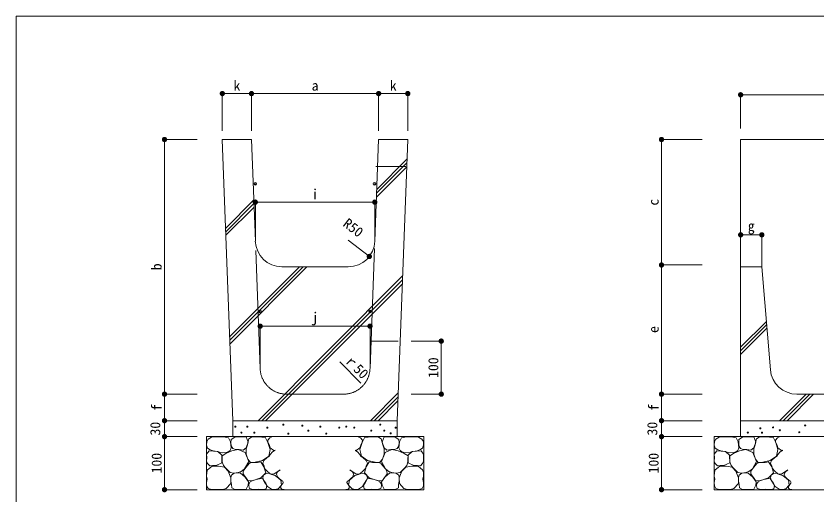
# Model space of a CAD drawing. Units: millimetres at full size, sheet at 1:10. Extents: x 121 to 2859, y 2250 to 4117.
# Drawn here: x 121 to 1632, y 3160 to 4062 of the extents above; entities that cross this region are included whole.
import ezdxf
from ezdxf.enums import TextEntityAlignment as Align

# ---------------------------------------------------------------- set-up
doc = ezdxf.new("R2010")
doc.units = ezdxf.units.MM
doc.header["$LTSCALE"] = 10
doc.header["$PDMODE"] = 32
doc.header["$PDSIZE"] = 5
doc.linetypes.add('USER1', pattern=[50, 37.5, -12.5])
for name, color, linetype, lineweight in [('_0-0_', 7, 'Continuous', 13), ('ハッチ', 4, 'Continuous', 13), ('寸法', 1, 'Continuous', 13), ('本体', 7, 'Continuous', 13)]:
    doc.layers.add(name, color=color, linetype=linetype, lineweight=lineweight)
doc.styles.add('ＭＳ ゴシック', font='')
doc.styles.get('ＭＳ ゴシック').set_extended_font_data('MS Gothic')

# ---------------------------------------------------------------- blocks, each defined once
blk = doc.blocks.new('filled_dot')
at = {"color": 0, "linetype": 'Continuous', "lineweight": -2, "const_width": 1.25}
blk.add_lwpolyline([(-0.625, 0, 1), (0.625, 0, 1)], format="xyb", close=True, dxfattribs=at)

msp = doc.modelspace()

# ---------------------------------------------------------------- linework, layer by layer
at = {"layer": '_0-0_', "color": 3}
for p, q in [((1415.9, 3299.54), (1339.06, 3299.54)), ((1415.9, 3269.54), (1339.06, 3269.54)), ((1415.9, 3169.54), (1339.06, 3169.54))]:
    msp.add_line(p, q, dxfattribs=at)
at = {"layer": '_0-0_', "color": 6}
msp.add_lwpolyline([(2859.14, 4062.23), (121.01, 4062.23), (121.01, 2250.42), (2859.14, 2250.42)], close=True, dxfattribs=at)
at = {"layer": 'ハッチ'}
for p, q in [((801.45, 3728.25), (858.65, 3785.45)), ((801.73, 3735.6), (858.92, 3792.8)), ((516.61, 3662.61), (569.65, 3715.65)), ((516.87, 3655.8), (569.9, 3708.84)), ((524.32, 3458.2), (655.67, 3589.54)), ((524.58, 3451.38), (662.74, 3589.54)), ((577.8, 3299.54), (850.6, 3572.35)), ((584.87, 3299.54), (850.33, 3565)), ((1488.32, 3438.25), (1536.88, 3486.81)), ((1488.32, 3431.18), (1537.42, 3480.29)), ((789.93, 3299.54), (842.29, 3351.9)), ((797, 3299.54), (842.01, 3344.55)), ((1561.74, 3299.54), (1611.74, 3349.54)), ((1568.81, 3299.54), (1618.81, 3349.54))]:
    msp.add_line(p, q, dxfattribs=at)
at = {"layer": 'ハッチ', "linetype": 'USER1'}
for p, q in [((801.17, 3720.9), (858.37, 3778.1)), ((517.12, 3648.99), (570.16, 3702.02)), ((524.84, 3444.57), (669.81, 3589.54)), ((591.94, 3299.54), (850.05, 3557.65)), ((1488.32, 3424.11), (1537.97, 3473.76)), ((1575.88, 3299.54), (1625.88, 3349.54)), ((804.07, 3299.54), (841.73, 3337.2))]:
    msp.add_line(p, q, dxfattribs=at)
at = {"layer": 'ハッチ'}
for points in [[(522.31, 3241.21), (517.74, 3239.47), (509.69, 3239.25), (500.56, 3241.64), (492.73, 3242.73), (487.51, 3244.47), (482.51, 3247.73), (480.61, 3253.4), (480.94, 3260.04), (483.6, 3264.89), (490.12, 3268.59), (498.17, 3269.24), (505.1, 3269.25), (515.78, 3268.59), (522.09, 3267.28), (525.79, 3259.46), (527.09, 3248.6), (524.92, 3243.16)], [(542.33, 3245.23), (535.24, 3245.49), (530.18, 3247.26), (527.14, 3252.32), (526.63, 3257.63), (527.14, 3263.95), (533.97, 3268.25), (540.3, 3269.01), (547.25, 3269.33), (555.24, 3269.01), (558.78, 3259.15), (555.24, 3248.27), (549.67, 3243.72)], [(558.27, 3227.28), (554.98, 3236.38), (555.24, 3246.75), (557.51, 3253.83), (559.29, 3260.92), (560.55, 3265.47), (565.36, 3268.76), (570.87, 3269.38), (578.02, 3269.01), (585.1, 3268.5), (591.43, 3268.5), (596.49, 3258.64), (600.79, 3244.98), (597.76, 3232.59), (586.11, 3224.24), (572.19, 3221.21), (563.59, 3220.96)], [(812.35, 3227.28), (815.64, 3236.38), (815.39, 3246.75), (813.11, 3253.83), (811.34, 3260.92), (810.07, 3265.47), (805.26, 3268.76), (799.75, 3269.38), (792.61, 3269.01), (785.52, 3268.5), (779.19, 3268.5), (774.13, 3258.64), (769.83, 3244.98), (772.86, 3232.59), (784.51, 3224.24), (798.43, 3221.21), (807.03, 3220.96)], [(828.29, 3245.23), (835.38, 3245.49), (840.44, 3247.26), (843.48, 3252.32), (843.99, 3257.63), (843.48, 3263.95), (836.65, 3268.25), (830.32, 3269.01), (823.37, 3269.33), (815.39, 3269.01), (811.84, 3259.15), (815.39, 3248.27), (820.95, 3243.72)], [(848.31, 3241.21), (852.88, 3239.47), (860.93, 3239.25), (870.06, 3241.64), (877.89, 3242.73), (883.11, 3244.47), (888.11, 3247.73), (890.01, 3253.4), (889.68, 3260.04), (887.02, 3264.89), (880.5, 3268.59), (872.45, 3269.24), (865.52, 3269.25), (854.84, 3268.59), (848.53, 3267.28), (844.83, 3259.46), (843.53, 3248.6), (845.7, 3243.16)], [(1480.32, 3241.21), (1475.75, 3239.47), (1467.7, 3239.25), (1458.57, 3241.64), (1450.74, 3242.73), (1445.52, 3244.47), (1440.52, 3247.73), (1438.62, 3253.4), (1438.95, 3260.04), (1441.61, 3264.89), (1448.13, 3268.59), (1456.18, 3269.24), (1463.11, 3269.25), (1473.79, 3268.59), (1480.1, 3267.28), (1483.79, 3259.46), (1485.1, 3248.6), (1482.93, 3243.16)], [(1500.34, 3245.23), (1493.25, 3245.49), (1488.19, 3247.26), (1485.15, 3252.32), (1484.64, 3257.63), (1485.15, 3263.95), (1491.98, 3268.25), (1498.31, 3269.01), (1505.26, 3269.33), (1513.24, 3269.01), (1516.79, 3259.15), (1513.24, 3248.27), (1507.68, 3243.72)], [(1516.28, 3227.28), (1512.99, 3236.38), (1513.24, 3246.75), (1515.52, 3253.83), (1517.29, 3260.92), (1518.56, 3265.47), (1523.37, 3268.76), (1528.88, 3269.38), (1536.02, 3269.01), (1543.11, 3268.5), (1549.44, 3268.5), (1554.5, 3258.64), (1558.8, 3244.98), (1555.77, 3232.59), (1544.12, 3224.24), (1530.2, 3221.21), (1521.6, 3220.96)], [(491.83, 3215.21), (486.51, 3214.58), (482.44, 3218.65), (480.61, 3223.13), (480.88, 3229.78), (480.66, 3236.47), (485.26, 3243.02), (501.83, 3241.46), (509.34, 3234.59), (509.65, 3220.21), (498.71, 3215.21)], [(540.23, 3201.84), (532.19, 3200.95), (525.04, 3201.84), (521.17, 3205.41), (516.11, 3210.47), (512.24, 3215.23), (510.16, 3221.78), (510.16, 3228.32), (509.86, 3233.38), (517, 3237.84), (528.32, 3242.6), (540.23, 3244.98), (553.21, 3239.42), (560.04, 3222.47), (552.44, 3208.98), (545.88, 3203.93)], [(830.39, 3201.84), (838.43, 3200.95), (845.58, 3201.84), (849.45, 3205.41), (854.51, 3210.47), (858.38, 3215.23), (860.47, 3221.78), (860.47, 3228.32), (860.76, 3233.38), (853.62, 3237.84), (842.3, 3242.6), (830.39, 3244.98), (817.41, 3239.42), (810.58, 3222.47), (818.19, 3208.98), (824.74, 3203.93)], [(878.8, 3215.21), (884.11, 3214.58), (888.18, 3218.65), (890.01, 3223.13), (889.74, 3229.78), (889.96, 3236.47), (885.36, 3243.02), (868.79, 3241.46), (861.28, 3234.59), (860.97, 3220.21), (871.91, 3215.21)], [(1449.83, 3215.21), (1444.52, 3214.58), (1440.45, 3218.65), (1438.62, 3223.13), (1438.89, 3229.78), (1438.67, 3236.47), (1443.27, 3243.02), (1459.84, 3241.46), (1467.35, 3234.59), (1467.66, 3220.21), (1456.71, 3215.21)], [(1498.24, 3201.84), (1490.2, 3200.95), (1483.05, 3201.84), (1479.18, 3205.41), (1474.12, 3210.47), (1470.25, 3215.23), (1468.16, 3221.78), (1468.16, 3228.32), (1467.87, 3233.38), (1475.01, 3237.84), (1486.33, 3242.6), (1498.24, 3244.98), (1511.22, 3239.42), (1518.05, 3222.47), (1510.44, 3208.98), (1503.89, 3203.93)], [(554.48, 3192.38), (551.95, 3195.41), (549.41, 3199.2), (549.67, 3204.52), (552.7, 3209.07), (557.77, 3214.89), (561.31, 3219.44), (566.37, 3220.45), (576.75, 3220.96), (583.08, 3221.71), (588.9, 3212.86), (592.19, 3201.23), (583.08, 3191.62), (566.37, 3186.31), (558.27, 3186.81)], [(816.14, 3192.38), (818.68, 3195.41), (821.21, 3199.2), (820.95, 3204.52), (817.92, 3209.07), (812.85, 3214.89), (809.31, 3219.44), (804.25, 3220.45), (793.87, 3220.96), (787.54, 3221.71), (781.72, 3212.86), (778.43, 3201.23), (787.54, 3191.62), (804.25, 3186.31), (812.35, 3186.81)], [(1512.48, 3192.38), (1509.95, 3195.41), (1507.42, 3199.2), (1507.68, 3204.52), (1510.71, 3209.07), (1515.78, 3214.89), (1519.32, 3219.44), (1524.38, 3220.45), (1534.76, 3220.96), (1541.09, 3221.71), (1546.91, 3212.86), (1550.2, 3201.23), (1541.09, 3191.62), (1524.38, 3186.31), (1516.28, 3186.81)], [(489.71, 3169.9), (483.28, 3171.96), (480.7, 3176.59), (480.59, 3182.8), (481.73, 3189.2), (480.51, 3194.96), (480.96, 3202.09), (482.5, 3206.95), (491, 3213.9), (502.84, 3214.15), (514.17, 3211.84), (521.38, 3204.38), (526.53, 3191.77), (526.27, 3181.22), (517.78, 3171.7), (511.08, 3169.9), (501.04, 3169.64)], [(880.91, 3169.9), (887.34, 3171.96), (889.92, 3176.59), (890.03, 3182.8), (888.89, 3189.2), (890.11, 3194.96), (889.66, 3202.09), (888.12, 3206.95), (879.62, 3213.9), (867.78, 3214.15), (856.45, 3211.84), (849.24, 3204.38), (844.09, 3191.77), (844.35, 3181.22), (852.84, 3171.7), (859.54, 3169.9), (869.58, 3169.64)], [(1447.72, 3169.9), (1441.29, 3171.96), (1438.71, 3176.59), (1438.59, 3182.8), (1439.74, 3189.2), (1438.52, 3194.96), (1438.97, 3202.09), (1440.51, 3206.95), (1449.01, 3213.9), (1460.85, 3214.15), (1472.18, 3211.84), (1479.39, 3204.38), (1484.54, 3191.77), (1484.28, 3181.22), (1475.79, 3171.7), (1469.09, 3169.9), (1459.05, 3169.64)], [(527.69, 3179.12), (526.52, 3185.88), (526.52, 3192.41), (527.45, 3197.07), (532.82, 3200.8), (544.02, 3201.04), (553.59, 3193.11), (559.89, 3184.48), (558.96, 3177.72), (554.99, 3170.49), (546.82, 3169.79), (533.99, 3170.02), (528.15, 3173.05)], [(560.27, 3177.01), (560.03, 3180.12), (563.14, 3184.42), (567.69, 3186.57), (573.91, 3188.48), (580.36, 3189.92), (586.34, 3190.39), (590.17, 3183.7), (594, 3177.25), (592.8, 3171.27), (587.3, 3170.08), (577.97, 3170.56), (568.4, 3169.6), (561.47, 3171.51)], [(592.35, 3181.8), (588.76, 3186.81), (586.61, 3191.59), (588.04, 3196.61), (592.35, 3199.72), (597.85, 3200.44), (603.35, 3198.05), (610.05, 3196.14), (620.57, 3187.53), (622, 3178.21), (615.55, 3171.28), (609.33, 3170.08), (603.35, 3170.32), (595.7, 3175.82)], [(778.27, 3181.8), (781.86, 3186.81), (784.01, 3191.59), (782.58, 3196.61), (778.27, 3199.72), (772.77, 3200.44), (767.27, 3198.05), (760.57, 3196.14), (750.05, 3187.53), (748.62, 3178.21), (755.07, 3171.28), (761.29, 3170.08), (767.27, 3170.32), (774.93, 3175.82)], [(810.35, 3177.01), (810.59, 3180.12), (807.48, 3184.42), (802.93, 3186.57), (796.71, 3188.48), (790.26, 3189.92), (784.28, 3190.39), (780.45, 3183.7), (776.62, 3177.25), (777.82, 3171.27), (783.32, 3170.08), (792.65, 3170.56), (802.22, 3169.6), (809.15, 3171.51)], [(842.93, 3179.12), (844.1, 3185.88), (844.1, 3192.41), (843.17, 3197.07), (837.8, 3200.8), (826.6, 3201.04), (817.03, 3193.11), (810.73, 3184.48), (811.66, 3177.72), (815.63, 3170.49), (823.8, 3169.79), (836.63, 3170.02), (842.47, 3173.05)], [(1485.69, 3179.12), (1484.53, 3185.88), (1484.53, 3192.41), (1485.46, 3197.07), (1490.83, 3200.8), (1502.03, 3201.04), (1511.6, 3193.11), (1517.9, 3184.48), (1516.96, 3177.72), (1513, 3170.49), (1504.83, 3169.79), (1492, 3170.02), (1486.16, 3173.05)], [(1518.28, 3177.01), (1518.04, 3180.12), (1521.15, 3184.42), (1525.7, 3186.57), (1531.91, 3188.48), (1538.37, 3189.92), (1544.35, 3190.39), (1548.18, 3183.7), (1552.01, 3177.25), (1550.81, 3171.27), (1545.31, 3170.08), (1535.98, 3170.56), (1526.41, 3169.6), (1519.48, 3171.51)], [(1550.36, 3181.8), (1546.77, 3186.81), (1544.62, 3191.59), (1546.05, 3196.61), (1550.36, 3199.72), (1555.86, 3200.44), (1561.36, 3198.05), (1568.05, 3196.14), (1578.58, 3187.53), (1580.01, 3178.21), (1573.56, 3171.28), (1567.34, 3170.08), (1561.36, 3170.32), (1553.7, 3175.82)]]:
    msp.add_lwpolyline(points, close=True, dxfattribs=at)
for points in [[(599.02, 3253.73), (596.39, 3259.23), (595.91, 3263.05), (599.74, 3267.11), (603.24, 3268.61)], [(771.6, 3253.73), (774.23, 3259.23), (774.71, 3263.05), (770.88, 3267.11), (767.38, 3268.61)], [(1557.03, 3253.73), (1554.4, 3259.23), (1553.92, 3263.05), (1557.75, 3267.11), (1561.25, 3268.61)], [(609.75, 3243.78), (607.63, 3243.22), (600.69, 3248.23), (599.02, 3253.73)], [(760.87, 3243.78), (762.99, 3243.22), (769.93, 3248.23), (771.6, 3253.73)], [(1567.76, 3243.78), (1565.64, 3243.22), (1558.7, 3248.23), (1557.03, 3253.73)], [(594.98, 3204.26), (590.19, 3209.28), (589, 3214.3), (586.61, 3219.56), (588.76, 3224.58), (594.26, 3229.35), (598.8, 3232.7), (600.72, 3236.05), (605.02, 3240.59), (608.37, 3242.74), (609.9, 3243.21)], [(775.64, 3204.26), (780.43, 3209.28), (781.62, 3214.3), (784.01, 3219.56), (781.86, 3224.58), (776.36, 3229.35), (771.82, 3232.7), (769.9, 3236.05), (765.6, 3240.59), (762.25, 3242.74), (760.72, 3243.21)], [(1552.99, 3204.26), (1548.2, 3209.28), (1547.01, 3214.3), (1544.62, 3219.56), (1546.77, 3224.58), (1552.27, 3229.35), (1556.81, 3232.7), (1558.73, 3236.05), (1563.03, 3240.59), (1566.38, 3242.74), (1567.91, 3243.21)], [(619.46, 3206.77), (607.65, 3198.76), (600.72, 3199.48), (594.98, 3204.26)], [(621.07, 3187.68), (617.81, 3190.35), (614.25, 3193.76), (612.76, 3198.95), (614.69, 3202.95), (618.25, 3205.76), (619.5, 3206.65)], [(749.55, 3187.68), (752.81, 3190.35), (756.37, 3193.76), (757.86, 3198.95), (755.93, 3202.95), (752.37, 3205.76), (751.13, 3206.65)], [(751.16, 3206.77), (762.97, 3198.76), (769.9, 3199.48), (775.64, 3204.26)], [(1577.47, 3206.77), (1565.66, 3198.76), (1558.73, 3199.48), (1552.99, 3204.26)], [(1579.08, 3187.68), (1575.82, 3190.35), (1572.26, 3193.76), (1570.77, 3198.95), (1572.7, 3202.95), (1576.26, 3205.76), (1577.5, 3206.65)], [(627, 3169.89), (623.44, 3169.89), (620.92, 3172.41), (620.77, 3175.38), (622.85, 3179.23), (625.67, 3182.79), (625.74, 3182.83)], [(625.21, 3184.86), (624.93, 3184.86), (621.07, 3187.68)], [(743.62, 3169.89), (747.18, 3169.89), (749.7, 3172.41), (749.85, 3175.38), (747.77, 3179.23), (744.95, 3182.79), (744.88, 3182.83)], [(745.41, 3184.86), (745.69, 3184.86), (749.55, 3187.68)], [(1585.01, 3169.89), (1581.45, 3169.89), (1578.93, 3172.41), (1578.78, 3175.38), (1580.86, 3179.23), (1583.68, 3182.79), (1583.75, 3182.83)], [(1583.22, 3184.86), (1582.94, 3184.86), (1579.08, 3187.68)]]:
    msp.add_lwpolyline(points, dxfattribs=at)
for centre in [(534.89, 3288.36), (557.52, 3288.36), (595.23, 3286.47), (625.4, 3292.13), (661.23, 3290.24), (672.54, 3280.81), (695.17, 3288.36), (730.99, 3286.47), (744.19, 3288.36), (759.27, 3286.47), (791.33, 3280.81), (808.3, 3292.13), (815.84, 3280.81), (837.37, 3286.47), (1525.55, 3285.08), (1549.43, 3286.92), (1562.3, 3281.4), (1610.07, 3290.59), (546.36, 3277.04), (570.72, 3277.04), (634.83, 3275.16), (706.48, 3275.16), (827.95, 3275.77), (1501.94, 3277.04), (1528.67, 3277.04), (1599.04, 3277.73)]:
    msp.add_circle(centre, 1, dxfattribs=at)
at = {"layer": '寸法'}
for p, q in [((510.31, 3916.09), (565.35, 3916.09)), ((510.31, 3845.71), (510.31, 3916.09)), ((565.35, 3845.71), (565.35, 3916.09)), ((805.27, 3916.09), (565.35, 3916.09)), ((565.35, 3845.71), (565.35, 3916.09)), ((805.27, 3845.71), (805.27, 3916.09)), ((805.27, 3916.09), (860.31, 3916.09)), ((805.27, 3845.71), (805.27, 3916.09)), ((860.31, 3845.71), (860.31, 3916.09)), ((1488.32, 3913.82), (2188.32, 3913.82)), ((1488.32, 3850.25), (1488.32, 3913.82)), ((401.23, 3829.54), (401.23, 3349.54)), ((462.53, 3829.54), (401.23, 3829.54)), ((1339.06, 3829.54), (1339.06, 3593.05)), ((1415.9, 3829.54), (1339.06, 3829.54)), ((572.59, 3711.48), (798.03, 3711.48)), ((572.59, 3637.65), (572.59, 3711.48)), ((798.03, 3637.65), (798.03, 3711.48)), ((1488.32, 3649.84), (1528.32, 3649.84)), ((1488.32, 3593.05), (1488.32, 3649.84)), ((1528.32, 3589.54), (1528.32, 3649.84)), ((748.07, 3639.54), (787.72, 3609.08)), ((1415.9, 3593.05), (1339.06, 3593.05)), ((1339.06, 3593.05), (1339.06, 3349.54)), ((1415.9, 3593.05), (1339.06, 3593.05)), ((581.65, 3477.71), (788.97, 3477.71)), ((581.65, 3397.65), (581.65, 3477.71)), ((788.97, 3397.65), (788.97, 3477.71)), ((866.65, 3449.54), (923.41, 3449.54)), ((923.41, 3449.54), (923.41, 3349.54)), ((462.53, 3349.54), (401.23, 3349.54)), ((401.23, 3349.54), (401.23, 3299.54)), ((462.53, 3349.54), (401.23, 3349.54)), ((866.65, 3349.54), (923.41, 3349.54)), ((1415.9, 3349.54), (1339.06, 3349.54)), ((1339.06, 3349.54), (1339.06, 3299.54)), ((1415.9, 3349.54), (1339.06, 3349.54)), ((462.53, 3299.54), (401.23, 3299.54)), ((401.23, 3299.54), (401.23, 3269.54)), ((462.53, 3299.54), (401.23, 3299.54)), ((1339.06, 3299.54), (1339.06, 3269.54)), ((1415.9, 3299.54), (1339.06, 3299.54)), ((1415.9, 3299.54), (1339.06, 3299.54)), ((462.53, 3269.54), (401.23, 3269.54)), ((401.23, 3269.54), (401.23, 3169.54)), ((462.53, 3269.54), (401.23, 3269.54)), ((1415.9, 3269.54), (1339.06, 3269.54)), ((1339.06, 3269.54), (1339.06, 3169.54)), ((1415.9, 3269.54), (1339.06, 3269.54)), ((462.53, 3169.54), (401.23, 3169.54)), ((1415.9, 3169.54), (1339.06, 3169.54))]:
    msp.add_line(p, q, dxfattribs=at)
at = {"layer": '本体'}
for p, q in [((510.31, 3829.54), (530.31, 3299.54)), ((510.31, 3829.54), (565.35, 3829.54)), ((572.59, 3637.65), (565.35, 3829.54)), ((798.03, 3637.65), (805.27, 3829.54)), ((805.27, 3829.54), (860.31, 3829.54)), ((860.31, 3829.54), (840.31, 3299.54)), ((1488.32, 3829.54), (2188.32, 3829.54)), ((1488.32, 3829.54), (1488.32, 3593.05)), ((1488.32, 3649.84), (1528.32, 3649.84)), ((622.55, 3589.54), (748.07, 3589.54)), ((1488.32, 3593.05), (1488.32, 3299.54)), ((1488.32, 3589.54), (1528.32, 3589.54)), ((1544.5, 3395.39), (1528.32, 3589.54)), ((771.72, 3370.54), (732.03, 3410.22)), ((2082.31, 3349.54), (1594.33, 3349.54)), ((530.31, 3299.54), (840.31, 3299.54)), ((530.31, 3269.54), (530.31, 3299.54)), ((840.31, 3269.54), (840.31, 3299.54)), ((1488.32, 3299.54), (2188.32, 3299.54)), ((1488.32, 3299.54), (1488.32, 3269.54)), ((480.31, 3269.54), (480.31, 3169.54)), ((480.31, 3269.54), (890.31, 3269.54)), ((890.31, 3269.54), (890.31, 3169.54)), ((1438.32, 3269.54), (2238.32, 3269.54)), ((1438.32, 3269.54), (1438.32, 3169.54)), ((480.31, 3169.54), (890.31, 3169.54)), ((1438.32, 3169.54), (2238.32, 3169.54))]:
    msp.add_line(p, q, dxfattribs=at)
at = {"layer": '本体', "linetype": 'USER1'}
for p, q in [((800.07, 3778.42), (856.43, 3778.42)), ((581.65, 3397.65), (573.25, 3620.24)), ((788.97, 3397.65), (797.51, 3623.96)), ((790.93, 3449.54), (842.24, 3449.54)), ((631.61, 3349.54), (739.01, 3349.54))]:
    msp.add_line(p, q, dxfattribs=at)
at = {"layer": '本体'}
for centre, start, end in [((622.55, 3639.54), 182.16107, 270), ((748.07, 3639.54), 270, 357.83892), ((1594.33, 3399.54), 184.76361, 270)]:
    msp.add_arc(centre, 50, start, end, dxfattribs=at)
at = {"layer": '本体', "linetype": 'USER1'}
for centre, start, end in [((631.61, 3399.54), 182.16107, 270), ((739.01, 3399.54), 270, 357.83892)]:
    msp.add_arc(centre, 50, start, end, dxfattribs=at)
at = {"layer": '本体'}
for p in [(572.59, 3745.81), (797.51, 3745.81), (581.65, 3505.15), (788.97, 3505.15)]:
    msp.add_point(p, dxfattribs=at)

# ---------------------------------------------------------------- block references
at = {"layer": '寸法', "xscale": 4, "yscale": 4}
for p in [(510.31, 3916.09), (565.35, 3916.09), (805.27, 3916.09), (1488.32, 3913.82), (572.59, 3711.48), (1488.32, 3649.84), (581.65, 3477.71)]:
    msp.add_blockref('filled_dot', p, dxfattribs=at)
for p, rotation in [((565.35, 3916.09), 180), ((805.27, 3916.09), 180), ((860.31, 3916.09), 180), ((401.23, 3829.54), 270), ((1339.06, 3829.54), 270), ((798.03, 3711.48), 180), ((1528.32, 3649.84), 180), ((787.72, 3609.08), 142.5), ((1339.06, 3593.05), 90), ((1339.06, 3593.05), 270), ((788.97, 3477.71), 180), ((923.41, 3449.54), 270), ((401.23, 3349.54), 90), ((401.23, 3349.54), 270), ((923.41, 3349.54), 90), ((1339.06, 3349.54), 90), ((1339.06, 3349.54), 270), ((401.23, 3299.54), 90), ((401.23, 3299.54), 270), ((1339.06, 3299.54), 270), ((1339.06, 3299.54), 90), ((401.23, 3269.54), 90), ((401.23, 3269.54), 270), ((1339.06, 3269.54), 90), ((1339.06, 3269.54), 270), ((401.23, 3169.54), 90), ((1339.06, 3169.54), 90)]:
    msp.add_blockref('filled_dot', p, dxfattribs=dict(at, rotation=rotation))

# ---------------------------------------------------------------- texts
at = {"layer": '寸法', "style": 'ＭＳ ゴシック'}
for s, p in [('k', (537.83, 3931.09)), ('a', (685.31, 3931.09)), ('k', (832.79, 3931.09)), ('i', (685.31, 3726.48)), ('g', (1508.32, 3666.47)), ('j', (685.31, 3494.39))]:
    msp.add_text(s, height=18.99, dxfattribs=at).set_placement(p, align=Align.MIDDLE_CENTER)
for s, rotation, p in [('c', 90, (1324.06, 3711.29)), ('R50', 322.473, (757.47, 3663.34)), ('b', 90, (386.23, 3589.54)), ('e', 90, (1324.06, 3471.29)), ('100', 90, (908.41, 3399.54)), ('f', 90, (386.23, 3324.54)), ('f', 90, (1324.06, 3324.54)), ('30', 90, (383.73, 3284.54)), ('30', 90, (1321.56, 3284.54)), ('100', 90, (386.23, 3219.54)), ('100', 90, (1324.06, 3219.54))]:
    msp.add_text(s, height=18.99, rotation=rotation, dxfattribs=at).set_placement(p, align=Align.MIDDLE_CENTER)
at = {"layer": '本体', "style": 'ＭＳ ゴシック'}
msp.add_text('ｒ50', height=18.99, rotation=315, dxfattribs=at).set_placement((734.03, 3409.17), align=Align.BOTTOM_LEFT)

doc.saveas('drawing.dxf')
